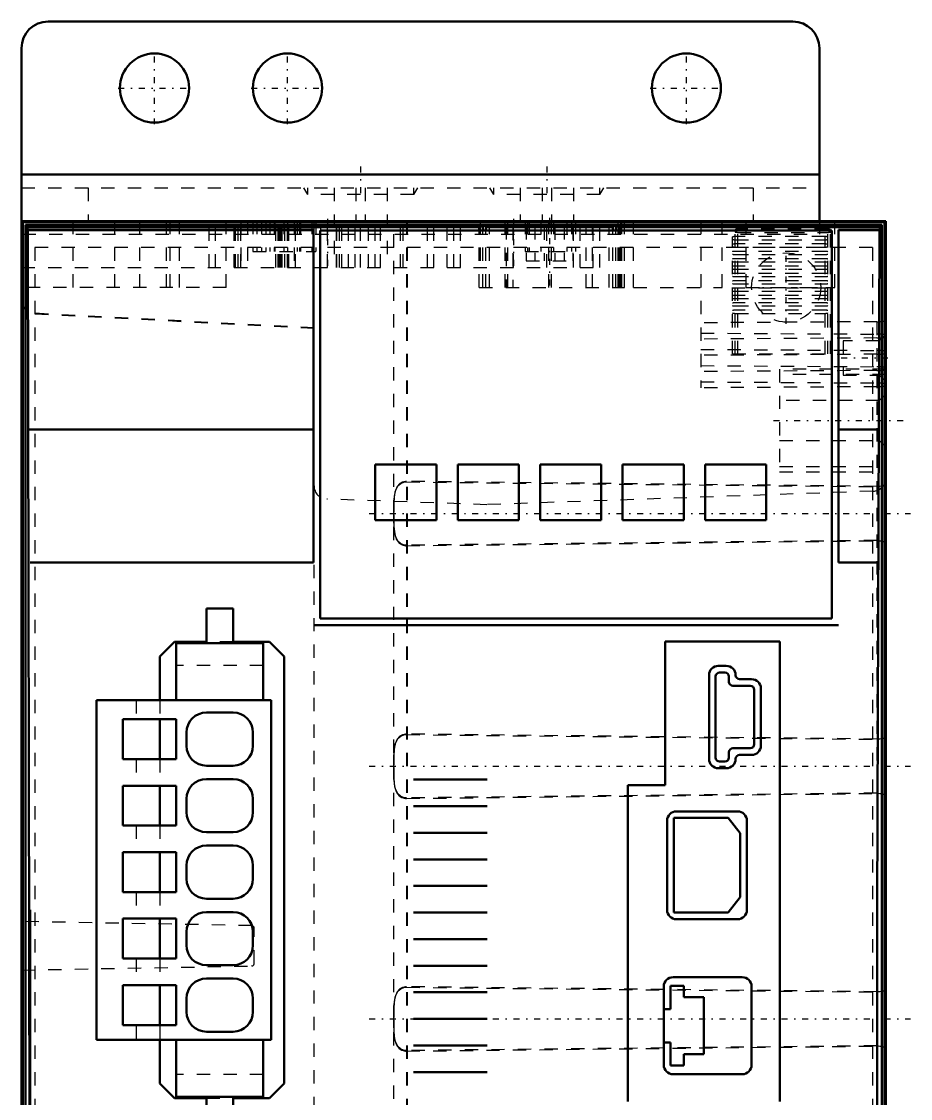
# Model space of a CAD drawing. Header units: millimetres. Extents: x 0 to 285, y 0 to 394.
# Drawn here: x 3.9 to 70.7, y 313.2 to 394.2 of the extents above; entities that cross this region are included whole.
import ezdxf

# ---------------------------------------------------------------- set-up
doc = ezdxf.new("R2010")
doc.units = ezdxf.units.MM
doc.linetypes.add('Center', pattern=[1.5, 0.45, -0.5, 0.05, -0.5])
doc.linetypes.add('Dashed', pattern=[2, 1, -1])
for name, color, linetype, lineweight in [('AM_4', 7, 'Continuous', 50), ('AM_6', 2, 'Continuous', 35), ('AM_7', 7, 'Center', 25), ('AM_9', 6, 'Dashed', 25)]:
    doc.layers.add(name, color=color, linetype=linetype, lineweight=lineweight)

# ---------------------------------------------------------------- blocks, each defined once
blk = doc.blocks.new('3_MCDLN35SF_0_in_MCDLN35SF_1100')
at = {"layer": 'AM_4'}
for p, q in [((61.866, 394.215), (5.866, 394.215)), ((3.866, 392.215), (3.866, 282.185)), ((63.866, 392.215), (63.866, 379.136)), ((63.866, 382.715), (3.866, 382.715)), ((68.866, 379.215), (3.866, 379.215)), ((3.945, 379.136), (63.866, 379.136)), ((3.962, 379.119), (3.945, 379.136)), ((3.945, 379.136), (3.945, 378.215)), ((68.77, 379.119), (3.962, 379.119)), ((3.962, 379.119), (3.962, 282.185)), ((68.866, 379.215), (68.77, 379.119)), ((68.77, 379.119), (68.77, 229.311)), ((68.866, 229.215), (68.866, 379.215)), ((3.866, 378.215), (3.945, 378.215)), ((68.57, 378.919), (4.162, 378.919)), ((4.162, 378.919), (4.162, 282.185)), ((4.325, 378.756), (4.162, 378.919)), ((38.287, 378.756), (4.325, 378.756)), ((4.325, 378.556), (4.325, 378.756)), ((25.826, 378.556), (4.325, 378.556)), ((4.347, 378.534), (4.325, 378.556)), ((25.826, 378.534), (4.347, 378.534)), ((4.347, 378.534), (4.518, 282.185)), ((25.826, 353.535), (25.826, 378.556)), ((64.796, 378.505), (26.326, 378.505)), ((26.326, 378.505), (26.326, 349.315)), ((38.287, 378.756), (38.566, 378.826)), ((38.287, 378.505), (38.287, 378.756)), ((38.566, 378.505), (38.566, 378.826)), ((39.066, 378.826), (38.788, 378.756)), ((48.345, 378.756), (38.788, 378.756)), ((38.788, 378.505), (38.788, 378.756)), ((40.816, 378.826), (40.816, 378.796)), ((40.825, 378.857), (43.954, 378.882)), ((42.466, 378.833), (41.816, 378.833)), ((41.816, 378.833), (41.816, 378.819)), ((41.816, 378.819), (42.466, 378.819)), ((42.466, 378.833), (42.466, 378.819)), ((43.966, 378.857), (43.166, 378.857)), ((43.166, 378.857), (43.166, 378.796)), ((43.166, 378.796), (43.966, 378.796)), ((43.497, 378.913), (43.84, 378.913)), ((43.966, 378.796), (43.966, 378.857)), ((44.666, 378.833), (44.666, 378.819)), ((45.316, 378.833), (44.666, 378.833)), ((44.666, 378.819), (45.316, 378.819)), ((45.316, 378.819), (45.316, 378.833)), ((46.316, 378.796), (46.316, 378.826)), ((48.345, 378.756), (48.066, 378.826)), ((48.345, 378.505), (48.345, 378.756)), ((48.566, 378.505), (48.566, 378.826)), ((48.566, 378.826), (48.846, 378.756)), ((68.408, 378.756), (48.846, 378.756)), ((48.846, 378.505), (48.846, 378.756)), ((64.796, 349.315), (64.796, 378.505)), ((68.408, 378.556), (65.296, 378.556)), ((65.296, 378.556), (65.296, 353.535)), ((68.386, 378.534), (65.296, 378.534)), ((68.386, 378.534), (68.216, 327.428)), ((68.408, 378.556), (68.386, 378.534)), ((68.57, 378.919), (68.408, 378.756)), ((68.408, 378.756), (68.408, 378.556)), ((68.57, 378.919), (68.57, 229.511)), ((25.826, 363.535), (4.393, 363.535)), ((68.34, 363.535), (65.296, 363.535)), ((35.066, 360.915), (30.466, 360.915)), ((30.466, 360.915), (30.466, 356.715)), ((35.066, 356.715), (35.066, 360.915)), ((41.266, 360.915), (36.666, 360.915)), ((36.666, 360.915), (36.666, 356.715)), ((41.266, 356.715), (41.266, 360.915)), ((42.866, 360.915), (42.866, 356.715)), ((47.466, 360.915), (42.866, 360.915)), ((47.466, 356.715), (47.466, 360.915)), ((53.666, 360.915), (49.066, 360.915)), ((49.066, 360.915), (49.066, 356.715)), ((53.666, 356.715), (53.666, 360.915)), ((55.266, 360.915), (55.266, 356.715)), ((59.866, 360.915), (55.266, 360.915)), ((59.866, 356.715), (59.866, 360.915)), ((30.466, 356.715), (35.066, 356.715)), ((36.666, 356.715), (41.266, 356.715)), ((42.866, 356.715), (47.466, 356.715)), ((49.066, 356.715), (53.666, 356.715)), ((55.266, 356.715), (59.866, 356.715)), ((25.826, 353.535), (4.507, 353.535)), ((68.226, 353.535), (65.296, 353.535)), ((17.771, 350.075), (17.771, 347.475)), ((19.771, 350.075), (17.771, 350.075)), ((19.771, 350.075), (19.771, 347.475)), ((26.326, 349.315), (64.796, 349.315)), ((25.826, 348.815), (65.296, 348.815)), ((15.366, 347.575), (14.266, 346.475)), ((17.771, 347.575), (15.366, 347.575)), ((15.496, 347.475), (15.496, 343.175)), ((22.046, 347.475), (15.496, 347.475)), ((22.516, 347.575), (19.771, 347.575)), ((22.046, 347.475), (22.046, 343.175)), ((23.616, 346.475), (22.516, 347.575)), ((52.266, 336.805), (52.266, 347.605)), ((52.266, 347.605), (60.886, 347.605)), ((60.886, 347.605), (60.886, 313.015)), ((14.266, 346.475), (14.266, 343.175)), ((23.616, 314.355), (23.616, 346.475)), ((55.566, 345.065), (55.566, 338.765)), ((56.866, 345.765), (56.266, 345.765)), ((56.766, 345.265), (56.366, 345.265)), ((56.066, 344.965), (56.066, 338.865)), ((57.066, 344.565), (57.066, 344.965)), ((58.666, 344.265), (57.366, 344.265)), ((58.766, 344.765), (57.866, 344.765)), ((58.966, 339.865), (58.966, 343.965)), ((59.466, 339.765), (59.466, 344.065)), ((22.646, 343.175), (9.496, 343.175)), ((9.496, 343.175), (9.496, 317.655)), ((22.646, 317.655), (22.646, 343.175)), ((15.496, 341.755), (11.496, 341.755)), ((11.496, 341.755), (11.496, 338.755)), ((14.266, 341.755), (14.266, 338.755)), ((15.496, 338.755), (15.496, 341.755)), ((19.771, 342.255), (17.771, 342.255)), ((16.271, 340.755), (16.271, 339.755)), ((21.271, 339.755), (21.271, 340.755)), ((57.366, 339.565), (58.666, 339.565)), ((11.496, 338.755), (15.496, 338.755)), ((56.366, 338.565), (56.766, 338.565)), ((57.066, 338.865), (57.066, 339.265)), ((57.866, 339.065), (58.766, 339.065)), ((17.771, 338.255), (19.771, 338.255)), ((56.266, 338.065), (56.866, 338.065)), ((19.771, 337.255), (17.771, 337.255)), ((33.346, 337.215), (38.886, 337.215)), ((15.496, 336.755), (11.496, 336.755)), ((11.496, 336.755), (11.496, 333.755)), ((14.266, 336.755), (14.266, 333.755)), ((15.496, 333.755), (15.496, 336.755)), ((49.466, 313.015), (49.466, 336.805)), ((49.466, 336.805), (52.266, 336.805)), ((16.271, 335.755), (16.271, 334.755)), ((21.271, 334.755), (21.271, 335.755)), ((38.886, 335.215), (33.346, 335.215)), ((57.716, 334.825), (53.116, 334.825)), ((11.496, 333.755), (15.496, 333.755)), ((52.416, 334.125), (52.416, 327.415)), ((57.016, 334.325), (52.916, 334.325)), ((52.916, 334.325), (52.916, 327.215)), ((57.916, 333.173), (57.016, 334.325)), ((58.416, 327.415), (58.416, 334.125)), ((17.771, 333.255), (19.771, 333.255)), ((33.346, 333.215), (38.886, 333.215)), ((57.916, 328.367), (57.916, 333.173)), ((19.771, 332.255), (17.771, 332.255)), ((15.496, 331.755), (11.496, 331.755)), ((11.496, 331.755), (11.496, 328.755)), ((14.266, 331.755), (14.266, 328.755)), ((15.496, 328.755), (15.496, 331.755)), ((38.886, 331.215), (33.346, 331.215)), ((16.271, 330.755), (16.271, 329.755)), ((21.271, 329.755), (21.271, 330.755)), ((33.346, 329.215), (38.886, 329.215)), ((11.496, 328.755), (15.496, 328.755)), ((17.771, 328.255), (19.771, 328.255)), ((57.016, 327.215), (57.916, 328.367)), ((4.517, 327.428), (4.517, 282.185)), ((19.771, 327.255), (17.771, 327.255)), ((38.886, 327.215), (33.346, 327.215)), ((52.916, 327.215), (57.016, 327.215)), ((68.216, 327.428), (68.216, 280.801)), ((15.496, 326.755), (11.496, 326.755)), ((11.496, 326.755), (11.496, 323.755)), ((14.266, 326.755), (14.266, 323.755)), ((15.496, 323.755), (15.496, 326.755)), ((53.116, 326.715), (57.716, 326.715)), ((16.271, 325.755), (16.271, 324.755)), ((21.271, 324.755), (21.271, 325.755)), ((33.346, 325.215), (38.886, 325.215)), ((11.496, 323.755), (15.496, 323.755)), ((17.771, 323.255), (19.771, 323.255)), ((38.886, 323.215), (33.346, 323.215)), ((58.066, 322.355), (52.866, 322.355)), ((15.496, 321.755), (11.496, 321.755)), ((11.496, 321.755), (11.496, 318.755)), ((14.266, 321.755), (14.266, 318.755)), ((15.496, 318.755), (15.496, 321.755)), ((19.771, 322.255), (17.771, 322.255)), ((52.166, 321.655), (52.166, 315.755)), ((52.666, 321.705), (52.666, 319.955)), ((53.666, 321.705), (52.666, 321.705)), ((53.666, 320.855), (53.666, 321.705)), ((58.766, 315.755), (58.766, 321.655)), ((16.271, 320.755), (16.271, 319.755)), ((21.271, 319.755), (21.271, 320.755)), ((33.346, 321.215), (38.886, 321.215)), ((55.166, 320.855), (53.666, 320.855)), ((55.166, 316.555), (55.166, 320.855)), ((52.666, 319.955), (52.166, 319.955)), ((38.886, 319.215), (33.346, 319.215)), ((11.496, 318.755), (15.496, 318.755)), ((17.771, 318.255), (19.771, 318.255)), ((9.496, 317.655), (22.646, 317.655)), ((14.266, 317.655), (14.266, 314.355)), ((15.496, 317.655), (15.496, 313.355)), ((22.046, 317.655), (22.046, 313.355)), ((52.166, 317.455), (52.666, 317.455)), ((52.666, 317.455), (52.666, 315.705)), ((33.346, 317.215), (38.886, 317.215)), ((53.666, 316.555), (55.166, 316.555)), ((53.666, 315.705), (53.666, 316.555)), ((38.886, 315.215), (33.346, 315.215)), ((52.666, 315.705), (53.666, 315.705)), ((52.866, 315.055), (58.066, 315.055)), ((14.266, 314.355), (15.366, 313.255)), ((22.516, 313.255), (23.616, 314.355)), ((15.366, 313.255), (17.771, 313.255)), ((22.046, 313.355), (15.496, 313.355)), ((17.771, 313.355), (17.771, 310.775)), ((19.771, 313.355), (19.771, 310.775)), ((19.771, 313.255), (22.516, 313.255))]:
    blk.add_line(p, q, dxfattribs=at)
for points in [[(38.566, 378.826), (38.585, 378.834), (38.642, 378.841), (38.737, 378.849), (38.868, 378.856), (39.035, 378.863), (39.236, 378.87), (39.47, 378.876), (39.736, 378.882), (40.031, 378.888), (40.352, 378.893), (40.698, 378.898), (41.066, 378.902), (41.453, 378.905), (41.856, 378.908), (42.272, 378.91), (42.698, 378.912), (43.13, 378.913), (43.497, 378.913)], [(39.066, 378.826), (39.082, 378.833), (39.132, 378.839), (39.215, 378.846), (39.332, 378.853), (39.481, 378.859), (39.661, 378.865), (39.87, 378.871), (40.108, 378.876), (40.372, 378.881), (40.661, 378.886), (40.971, 378.89), (41.302, 378.894), (41.649, 378.897), (42.011, 378.9), (42.385, 378.902), (42.768, 378.903), (43.157, 378.904), (43.549, 378.905), (43.942, 378.904), (44.331, 378.903), (44.714, 378.902), (45.089, 378.9), (45.453, 378.897), (45.802, 378.894), (46.133, 378.891), (46.446, 378.886), (46.736, 378.882), (47.002, 378.877), (47.243, 378.871), (47.455, 378.866), (47.637, 378.86), (47.789, 378.853), (47.908, 378.847), (47.995, 378.84), (48.048, 378.833), (48.066, 378.826), (48.066, 378.826)], [(40.316, 378.826), (40.329, 378.831), (40.366, 378.836), (40.427, 378.841), (40.512, 378.845), (40.621, 378.85), (40.752, 378.854), (40.825, 378.857)], [(46.816, 378.826), (46.804, 378.821), (46.767, 378.816), (46.706, 378.811), (46.62, 378.807), (46.512, 378.802), (46.381, 378.798), (46.228, 378.794), (46.056, 378.79), (45.864, 378.786), (45.655, 378.783), (45.43, 378.78), (45.191, 378.777), (44.94, 378.775), (44.678, 378.773), (44.407, 378.771), (44.131, 378.77), (43.849, 378.77), (43.566, 378.769), (43.283, 378.77), (43.002, 378.77), (42.725, 378.771), (42.455, 378.773), (42.193, 378.775), (41.941, 378.777), (41.702, 378.78), (41.477, 378.783), (41.268, 378.786), (41.077, 378.79), (40.904, 378.794), (40.752, 378.798), (40.621, 378.802), (40.512, 378.807), (40.427, 378.811), (40.366, 378.816), (40.329, 378.821), (40.316, 378.826)], [(40.816, 378.826), (40.827, 378.83), (40.858, 378.834), (40.91, 378.838), (40.982, 378.842), (41.074, 378.846), (41.185, 378.85), (41.314, 378.854), (41.46, 378.857), (41.622, 378.86), (41.799, 378.863), (41.989, 378.865), (42.191, 378.868), (42.404, 378.87), (42.626, 378.871), (42.854, 378.872), (43.089, 378.873), (43.327, 378.874), (43.566, 378.874)], [(46.316, 378.826), (46.306, 378.822), (46.274, 378.818), (46.223, 378.814), (46.15, 378.81), (46.059, 378.806), (45.948, 378.802), (45.819, 378.799), (45.673, 378.795), (45.511, 378.792), (45.334, 378.789), (45.144, 378.787), (44.941, 378.784), (44.728, 378.783), (44.507, 378.781), (44.278, 378.78), (44.044, 378.779), (43.806, 378.778), (43.566, 378.778), (43.327, 378.778), (43.089, 378.779), (42.854, 378.78), (42.626, 378.781), (42.404, 378.783), (42.191, 378.784), (41.989, 378.787), (41.799, 378.789), (41.622, 378.792), (41.46, 378.795), (41.314, 378.799), (41.185, 378.802), (41.074, 378.806), (40.982, 378.81), (40.91, 378.814), (40.858, 378.818), (40.827, 378.822), (40.816, 378.826)], [(42.466, 378.833), (42.527, 378.833), (42.588, 378.833), (42.647, 378.833), (42.706, 378.834), (42.762, 378.834), (42.816, 378.835), (42.868, 378.835), (42.916, 378.836), (42.961, 378.837), (43.002, 378.837), (43.04, 378.838), (43.072, 378.839), (43.101, 378.84), (43.124, 378.841), (43.142, 378.842), (43.156, 378.843), (43.164, 378.844), (43.166, 378.845)], [(43.166, 378.807), (43.164, 378.808), (43.156, 378.809), (43.142, 378.81), (43.124, 378.811), (43.101, 378.812), (43.072, 378.813), (43.04, 378.814), (43.002, 378.815), (42.961, 378.816), (42.916, 378.816), (42.868, 378.817), (42.816, 378.817), (42.762, 378.818), (42.706, 378.818), (42.647, 378.819), (42.588, 378.819), (42.527, 378.819), (42.466, 378.819)], [(43.566, 378.874), (43.806, 378.874), (44.044, 378.873), (44.278, 378.872), (44.507, 378.871), (44.728, 378.87), (44.941, 378.868), (45.144, 378.865), (45.334, 378.863), (45.511, 378.86), (45.673, 378.857), (45.819, 378.854), (45.948, 378.85), (46.059, 378.846), (46.15, 378.842), (46.223, 378.838), (46.274, 378.834), (46.306, 378.83), (46.316, 378.826)], [(43.84, 378.913), (44.274, 378.912), (44.702, 378.911), (45.122, 378.909), (45.531, 378.906), (45.924, 378.903), (46.299, 378.899), (46.654, 378.895), (46.985, 378.89), (47.29, 378.884), (47.566, 378.878), (47.813, 378.872), (48.027, 378.866), (48.207, 378.859), (48.351, 378.851), (48.459, 378.844), (48.53, 378.837), (48.564, 378.829), (48.566, 378.826)], [(43.954, 378.882), (44.234, 378.882), (44.508, 378.88), (44.776, 378.879), (45.034, 378.877), (45.281, 378.874), (45.515, 378.871), (45.735, 378.868), (45.937, 378.865), (46.122, 378.861), (46.287, 378.857), (46.432, 378.853), (46.555, 378.848), (46.655, 378.844), (46.731, 378.839), (46.783, 378.834), (46.811, 378.829), (46.816, 378.826)], [(43.966, 378.845), (43.969, 378.844), (43.977, 378.843), (43.99, 378.842), (44.008, 378.841), (44.032, 378.84), (44.06, 378.839), (44.093, 378.838), (44.13, 378.837), (44.171, 378.837), (44.216, 378.836), (44.265, 378.835), (44.316, 378.835), (44.37, 378.834), (44.427, 378.834), (44.485, 378.833), (44.545, 378.833), (44.605, 378.833), (44.666, 378.833)], [(44.666, 378.819), (44.605, 378.819), (44.545, 378.819), (44.485, 378.819), (44.427, 378.818), (44.37, 378.818), (44.316, 378.817), (44.265, 378.817), (44.216, 378.816), (44.171, 378.816), (44.13, 378.815), (44.093, 378.814), (44.06, 378.813), (44.032, 378.812), (44.008, 378.811), (43.99, 378.81), (43.977, 378.809), (43.969, 378.808), (43.966, 378.807)]]:
    blk.add_lwpolyline(points, dxfattribs=at)
for centre in [(13.866, 389.215), (23.866, 389.215), (53.866, 389.215)]:
    blk.add_circle(centre, 2.6, dxfattribs=at)
for centre, radius, start, end in [((5.866, 392.215), 2, 90, 180), ((61.866, 392.215), 2, 0, 90), ((56.266, 345.065), 0.7, 90, 180), ((56.366, 344.965), 0.3, 90, 180), ((56.766, 344.965), 0.3, 0, 90), ((56.866, 345.065), 0.7, 0, 90), ((57.866, 345.065), 0.3, 180, 270), ((57.366, 344.565), 0.3, 180, 270), ((58.666, 343.965), 0.3, 0, 90), ((58.766, 344.065), 0.7, 0, 90), ((17.771, 340.755), 1.5, 90, 180), ((19.771, 340.755), 1.5, 0, 90), ((17.771, 339.755), 1.5, 180, 270), ((19.771, 339.755), 1.5, 270, 0), ((57.366, 339.265), 0.3, 90, 180), ((58.666, 339.865), 0.3, 270, 0), ((58.766, 339.765), 0.7, 270, 0), ((56.266, 338.765), 0.7, 180, 270), ((56.366, 338.865), 0.3, 180, 270), ((56.766, 338.865), 0.3, 270, 0), ((56.866, 338.765), 0.7, 270, 0), ((57.866, 338.765), 0.3, 90, 180), ((17.771, 335.755), 1.5, 90, 180), ((19.771, 335.755), 1.5, 0, 90), ((17.771, 334.755), 1.5, 180, 270), ((19.771, 334.755), 1.5, 270, 0), ((53.116, 334.125), 0.7, 90, 180), ((57.716, 334.125), 0.7, 0, 90), ((17.771, 330.755), 1.5, 90, 180), ((19.771, 330.755), 1.5, 0, 90), ((17.771, 329.755), 1.5, 180, 270), ((19.771, 329.755), 1.5, 270, 0), ((17.771, 325.755), 1.5, 90, 180), ((19.771, 325.755), 1.5, 0, 90), ((53.116, 327.415), 0.7, 180, 270), ((57.716, 327.415), 0.7, 270, 0), ((17.771, 324.755), 1.5, 180, 270), ((19.771, 324.755), 1.5, 270, 0), ((52.866, 321.655), 0.7, 90, 180), ((58.066, 321.655), 0.7, 0, 90), ((17.771, 320.755), 1.5, 90, 180), ((19.771, 320.755), 1.5, 0, 90), ((17.771, 319.755), 1.5, 180, 270), ((19.771, 319.755), 1.5, 270, 0), ((52.866, 315.755), 0.7, 180, 270), ((58.066, 315.755), 0.7, 270, 0)]:
    blk.add_arc(centre, radius, start, end, dxfattribs=at)
at = {"layer": 'AM_7'}
for p, q in [((13.866, 386.485), (13.866, 391.945)), ((23.866, 386.485), (23.866, 391.945)), ((53.866, 386.485), (53.866, 391.945)), ((11.136, 389.215), (16.596, 389.215)), ((21.136, 389.215), (26.596, 389.215)), ((51.136, 389.215), (56.596, 389.215)), ((29.366, 383.315), (29.366, 381.115)), ((43.366, 383.315), (43.366, 381.115)), ((26.866, 379.39), (26.866, 375.54)), ((40.866, 379.39), (40.866, 375.54)), ((43.566, 379.465), (43.566, 373.965)), ((61.366, 371.485), (61.366, 376.945)), ((58.636, 374.215), (64.096, 374.215)), ((65.506, 368.915), (69.026, 368.915)), ((60.416, 364.215), (70.316, 364.215)), ((30.016, 357.215), (70.716, 357.215)), ((30.016, 338.215), (70.716, 338.215)), ((30.016, 319.215), (70.716, 319.215))]:
    blk.add_line(p, q, dxfattribs=at)
at = {"layer": 'AM_9'}
for p, q in [((3.866, 381.715), (63.866, 381.715)), ((8.866, 381.715), (8.866, 379.215)), ((25.066, 381.715), (25.366, 381.215)), ((25.366, 381.715), (25.366, 381.215)), ((27.366, 381.715), (27.366, 375.715)), ((29.016, 381.715), (29.016, 379.215)), ((29.716, 381.715), (29.716, 379.215)), ((31.366, 381.715), (31.366, 375.715)), ((33.366, 381.215), (33.366, 381.715)), ((33.366, 381.215), (33.666, 381.715)), ((39.066, 381.715), (39.366, 381.215)), ((39.366, 381.715), (39.366, 381.215)), ((41.366, 381.715), (41.366, 379.215)), ((43.016, 381.715), (43.016, 379.215)), ((43.716, 381.715), (43.716, 379.215)), ((45.366, 381.715), (45.366, 379.215)), ((47.366, 381.215), (47.366, 381.715)), ((47.366, 381.215), (47.666, 381.715)), ((58.876, 381.715), (58.876, 379.215)), ((33.366, 381.215), (25.366, 381.215)), ((47.366, 381.215), (39.366, 381.215)), ((7.757, 374.215), (7.757, 379.215)), ((10.866, 379.215), (10.866, 374.215)), ((12.756, 374.215), (12.756, 379.215)), ((12.757, 374.215), (12.757, 379.215)), ((14.757, 374.215), (14.757, 379.215)), ((15.044, 374.215), (15.044, 379.215)), ((15.756, 374.215), (15.756, 379.215)), ((17.966, 375.715), (17.966, 379.215)), ((18.449, 375.715), (18.449, 379.215)), ((19.256, 374.215), (19.256, 379.215)), ((19.866, 375.715), (19.866, 379.215)), ((19.966, 375.715), (19.966, 379.215)), ((20.166, 375.715), (20.166, 379.215)), ((20.349, 375.715), (20.349, 379.215)), ((20.366, 379.215), (20.366, 375.715)), ((20.866, 379.215), (20.866, 375.715)), ((21.266, 379.215), (21.266, 376.915)), ((21.566, 379.215), (21.566, 376.915)), ((21.906, 379.215), (21.906, 376.915)), ((22.236, 379.215), (22.236, 376.915)), ((22.536, 379.215), (22.536, 376.915)), ((22.876, 379.215), (22.876, 376.915)), ((22.906, 379.215), (22.906, 376.915)), ((22.984, 375.715), (22.984, 379.215)), ((23.001, 375.715), (23.001, 379.215)), ((23.166, 375.715), (23.166, 379.215)), ((23.266, 375.715), (23.266, 379.215)), ((23.273, 375.715), (23.273, 379.215)), ((23.277, 375.715), (23.277, 379.215)), ((23.366, 375.715), (23.366, 379.215)), ((23.466, 375.715), (23.466, 379.215)), ((23.596, 379.215), (23.596, 376.915)), ((23.666, 375.715), (23.666, 379.215)), ((23.866, 375.715), (23.866, 379.215)), ((23.876, 379.215), (23.876, 376.915)), ((23.966, 375.715), (23.966, 379.215)), ((24.366, 379.215), (24.366, 375.715)), ((24.466, 375.715), (24.466, 379.215)), ((24.596, 379.215), (24.596, 376.915)), ((24.766, 379.215), (24.766, 376.915)), ((24.836, 379.215), (24.836, 376.915)), ((25.706, 379.215), (25.706, 376.915)), ((25.836, 379.215), (25.836, 376.915)), ((26.006, 379.215), (26.006, 376.915)), ((26.366, 375.715), (26.366, 379.215)), ((26.866, 375.715), (26.866, 379.215)), ((27.559, 375.715), (27.559, 379.215)), ((27.566, 375.715), (27.566, 379.215)), ((27.766, 375.715), (27.766, 379.215)), ((27.966, 375.715), (27.966, 379.215)), ((28.466, 375.715), (28.466, 379.215)), ((28.966, 375.715), (28.966, 379.215)), ((29.366, 375.715), (29.366, 379.215)), ((29.966, 375.715), (29.966, 379.215)), ((30.466, 375.715), (30.466, 379.215)), ((30.866, 375.715), (30.866, 379.215)), ((31.866, 229.215), (31.866, 379.215)), ((32.366, 375.715), (32.366, 379.215)), ((32.559, 375.715), (32.559, 379.215)), ((32.823, 379.215), (32.823, 229.215)), ((32.866, 379.215), (32.866, 229.215)), ((34.384, 375.715), (34.384, 379.215)), ((34.866, 375.715), (34.866, 379.215)), ((35.866, 375.715), (35.866, 379.215)), ((36.366, 375.715), (36.366, 379.215)), ((36.866, 375.715), (36.866, 379.215)), ((38.366, 379.215), (38.366, 375.715)), ((40.247, 374.215), (40.247, 379.215)), ((40.447, 374.215), (40.447, 379.215)), ((40.866, 375.715), (40.866, 379.215)), ((41.746, 379.215), (41.746, 376.915)), ((41.916, 379.215), (41.916, 376.915)), ((42.046, 379.215), (42.046, 376.915)), ((42.916, 379.215), (42.916, 376.915)), ((43.366, 375.715), (43.366, 379.215)), ((43.522, 374.215), (43.522, 379.215)), ((43.722, 374.215), (43.722, 379.215)), ((43.876, 379.215), (43.876, 376.915)), ((44.876, 379.215), (44.876, 376.915)), ((45.216, 379.215), (45.216, 376.915)), ((45.384, 375.715), (45.384, 379.215)), ((45.516, 379.215), (45.516, 376.915)), ((45.866, 375.715), (45.866, 379.215)), ((46.866, 375.715), (46.866, 379.215)), ((47.366, 375.715), (47.366, 379.215)), ((48.731, 374.215), (48.731, 379.215)), ((48.931, 374.215), (48.931, 379.215)), ((49.006, 374.215), (49.006, 379.215)), ((49.206, 374.215), (49.206, 379.215)), ((49.893, 374.215), (49.893, 379.215)), ((54.963, 379.215), (54.963, 366.671)), ((56.564, 374.215), (56.564, 379.215)), ((58.361, 374.215), (58.361, 379.215)), ((63.866, 379.136), (63.866, 378.215)), ((65.032, 374.215), (65.032, 379.215)), ((3.945, 378.215), (63.866, 378.215)), ((38.287, 374.215), (38.287, 378.505)), ((38.566, 374.215), (38.566, 378.505)), ((38.788, 374.215), (38.788, 378.505)), ((39.066, 374.215), (39.066, 378.826)), ((40.316, 378.826), (40.316, 374.215)), ((40.816, 378.796), (40.816, 374.215)), ((41.816, 378.819), (41.816, 376.215)), ((42.466, 378.819), (42.466, 376.215)), ((43.166, 378.796), (43.166, 376.215)), ((43.966, 378.796), (43.966, 376.215)), ((44.666, 378.819), (44.666, 376.215)), ((45.316, 378.819), (45.316, 376.215)), ((46.316, 374.215), (46.316, 378.796)), ((46.816, 374.215), (46.816, 378.826)), ((48.066, 374.215), (48.066, 378.826)), ((48.345, 374.215), (48.345, 378.505)), ((48.566, 374.215), (48.566, 378.505)), ((48.846, 374.215), (48.846, 378.505)), ((57.536, 369.215), (57.536, 378.568)), ((57.736, 369.215), (57.736, 378.596)), ((64.492, 378.596), (57.736, 378.596)), ((57.736, 378.362), (64.492, 378.362)), ((64.492, 369.215), (64.492, 378.596)), ((64.692, 369.215), (64.692, 378.568)), ((57.336, 369.215), (57.336, 378.014)), ((64.292, 378.043), (57.536, 378.043)), ((57.536, 377.809), (64.292, 377.809)), ((64.292, 377.489), (57.536, 377.489)), ((64.292, 369.215), (64.292, 378.043)), ((4.866, 377.215), (4.866, 231.715)), ((67.866, 377.215), (4.866, 377.215)), ((21.266, 376.915), (26.006, 376.915)), ((41.746, 376.915), (45.516, 376.915)), ((57.536, 377.255), (64.292, 377.255)), ((64.292, 376.935), (57.536, 376.935)), ((57.536, 376.701), (64.292, 376.701)), ((67.866, 377.215), (67.866, 231.215)), ((41.816, 376.215), (45.316, 376.215)), ((64.292, 376.381), (57.536, 376.381)), ((57.536, 376.147), (64.292, 376.147)), ((64.292, 375.828), (57.536, 375.828)), ((3.866, 375.715), (47.366, 375.715)), ((57.536, 375.594), (64.292, 375.594)), ((64.292, 375.274), (57.536, 375.274)), ((57.536, 375.04), (64.292, 375.04)), ((19.256, 374.215), (3.866, 374.215)), ((38.287, 374.215), (49.206, 374.215)), ((49.893, 374.215), (56.564, 374.215)), ((64.292, 374.72), (57.536, 374.72)), ((57.536, 374.486), (64.292, 374.486)), ((64.292, 374.166), (57.536, 374.166)), ((58.361, 374.215), (65.032, 374.215)), ((57.536, 373.933), (64.292, 373.933)), ((64.292, 373.613), (57.536, 373.613)), ((57.536, 373.379), (64.292, 373.379)), ((64.292, 373.059), (57.536, 373.059)), ((57.536, 372.825), (64.292, 372.825)), ((25.866, 371.175), (4.814, 372.278)), ((25.866, 371.122), (4.814, 372.226)), ((64.292, 372.505), (57.536, 372.505)), ((57.536, 372.271), (64.292, 372.271)), ((25.866, 250.363), (25.866, 371.175)), ((68.197, 371.643), (54.963, 371.561)), ((68.197, 371.643), (68.197, 229.215)), ((54.963, 370.787), (68.197, 370.705)), ((68.197, 370.42), (54.963, 370.339)), ((68.366, 370.215), (65.666, 370.215)), ((65.666, 370.215), (65.666, 367.615)), ((68.866, 370.715), (68.366, 370.215)), ((68.366, 370.215), (68.366, 367.615)), ((54.963, 369.564), (68.197, 369.483)), ((68.197, 369.197), (54.963, 369.116)), ((57.336, 369.215), (64.692, 369.215)), ((54.963, 368.341), (68.197, 368.26)), ((68.197, 367.975), (54.963, 367.893)), ((68.866, 368.08), (60.866, 368.08)), ((60.866, 368.08), (60.866, 360.35)), ((68.866, 367.665), (60.866, 367.665)), ((54.963, 367.119), (68.197, 367.037)), ((65.666, 367.615), (68.366, 367.615)), ((68.366, 367.615), (68.866, 367.115)), ((68.197, 366.752), (54.963, 366.671)), ((68.866, 366.215), (68.366, 365.715)), ((68.366, 365.715), (60.866, 365.715)), ((68.366, 365.715), (68.366, 362.715)), ((60.866, 362.715), (68.366, 362.715)), ((68.366, 362.715), (68.866, 362.215)), ((60.866, 360.765), (68.866, 360.765)), ((68.197, 359.258), (32.823, 359.633)), ((32.823, 359.594), (68.197, 359.239)), ((60.866, 360.35), (68.866, 360.35)), ((67.901, 358.899), (38.866, 357.885)), ((38.866, 357.885), (26.831, 358.305)), ((68.197, 355.19), (32.823, 354.835)), ((32.823, 354.796), (68.197, 355.172)), ((19.771, 347.575), (17.771, 347.575)), ((22.046, 345.796), (15.496, 345.796)), ((12.496, 343.175), (12.496, 341.755)), ((14.266, 343.175), (14.266, 341.755)), ((68.197, 340.258), (32.823, 340.633)), ((32.823, 340.594), (68.197, 340.239)), ((12.496, 338.755), (12.496, 336.755)), ((14.266, 338.755), (14.266, 336.755)), ((68.197, 336.19), (32.823, 335.835)), ((32.823, 335.796), (68.197, 336.172)), ((12.496, 333.755), (12.496, 331.755)), ((14.266, 333.755), (14.266, 331.755)), ((12.496, 328.755), (12.496, 326.755)), ((14.266, 328.755), (14.266, 326.755)), ((21.17, 326.235), (3.866, 326.537)), ((21.366, 323.394), (21.366, 326.035)), ((3.866, 322.892), (21.17, 323.194)), ((12.496, 323.755), (12.496, 321.755)), ((14.266, 323.755), (14.266, 321.755)), ((68.197, 321.258), (32.823, 321.633)), ((32.823, 321.594), (68.197, 321.239)), ((12.496, 318.755), (12.496, 317.655)), ((14.266, 318.755), (14.266, 317.655)), ((68.197, 317.19), (32.823, 316.835)), ((32.823, 316.796), (68.197, 317.172)), ((22.046, 315.033), (15.496, 315.033)), ((17.771, 313.255), (19.771, 313.255))]:
    blk.add_line(p, q, dxfattribs=at)
for points in [[(57.736, 378.596), (57.719, 378.596), (57.702, 378.596), (57.684, 378.595), (57.668, 378.595), (57.652, 378.594), (57.636, 378.592), (57.622, 378.591), (57.608, 378.59), (57.595, 378.588), (57.583, 378.586), (57.572, 378.584), (57.563, 378.582), (57.555, 378.58), (57.548, 378.578), (57.543, 378.575), (57.539, 378.573), (57.537, 378.571), (57.536, 378.568)], [(57.536, 378.39), (57.537, 378.388), (57.539, 378.386), (57.543, 378.383), (57.548, 378.381), (57.555, 378.379), (57.563, 378.376), (57.572, 378.374), (57.583, 378.372), (57.595, 378.371), (57.608, 378.369), (57.622, 378.367), (57.636, 378.366), (57.652, 378.365), (57.668, 378.364), (57.684, 378.363), (57.702, 378.363), (57.719, 378.362), (57.736, 378.362)], [(64.692, 378.568), (64.691, 378.571), (64.689, 378.573), (64.685, 378.575), (64.68, 378.578), (64.674, 378.58), (64.665, 378.582), (64.656, 378.584), (64.645, 378.586), (64.634, 378.588), (64.621, 378.59), (64.607, 378.591), (64.592, 378.592), (64.577, 378.594), (64.561, 378.595), (64.544, 378.595), (64.527, 378.596), (64.51, 378.596), (64.492, 378.596)], [(64.492, 378.362), (64.51, 378.362), (64.527, 378.363), (64.544, 378.363), (64.561, 378.364), (64.577, 378.365), (64.592, 378.366), (64.607, 378.367), (64.621, 378.369), (64.634, 378.371), (64.645, 378.372), (64.656, 378.374), (64.665, 378.376), (64.674, 378.379), (64.68, 378.381), (64.685, 378.383), (64.689, 378.386), (64.691, 378.388), (64.692, 378.39)], [(57.536, 378.043), (57.519, 378.042), (57.502, 378.042), (57.484, 378.042), (57.468, 378.041), (57.452, 378.04), (57.436, 378.039), (57.422, 378.037), (57.408, 378.036), (57.395, 378.034), (57.383, 378.032), (57.372, 378.031), (57.363, 378.028), (57.355, 378.026), (57.348, 378.024), (57.343, 378.022), (57.339, 378.019), (57.337, 378.017), (57.336, 378.014)], [(57.336, 377.837), (57.337, 377.834), (57.339, 377.832), (57.343, 377.829), (57.348, 377.827), (57.355, 377.825), (57.363, 377.823), (57.372, 377.821), (57.383, 377.819), (57.395, 377.817), (57.408, 377.815), (57.422, 377.814), (57.436, 377.812), (57.452, 377.811), (57.468, 377.81), (57.484, 377.81), (57.502, 377.809), (57.519, 377.809), (57.536, 377.809)], [(57.536, 377.489), (57.519, 377.489), (57.502, 377.488), (57.484, 377.488), (57.468, 377.487), (57.452, 377.486), (57.436, 377.485), (57.422, 377.484), (57.408, 377.482), (57.395, 377.481), (57.383, 377.479), (57.372, 377.477), (57.363, 377.475), (57.355, 377.473), (57.348, 377.47), (57.343, 377.468), (57.339, 377.466), (57.337, 377.463), (57.336, 377.461)], [(64.492, 378.014), (64.491, 378.017), (64.489, 378.019), (64.485, 378.022), (64.48, 378.024), (64.474, 378.026), (64.465, 378.028), (64.456, 378.031), (64.445, 378.032), (64.434, 378.034), (64.421, 378.036), (64.407, 378.037), (64.392, 378.039), (64.377, 378.04), (64.361, 378.041), (64.344, 378.042), (64.327, 378.042), (64.31, 378.042), (64.292, 378.043)], [(64.292, 377.809), (64.31, 377.809), (64.327, 377.809), (64.344, 377.81), (64.361, 377.81), (64.377, 377.811), (64.392, 377.812), (64.407, 377.814), (64.421, 377.815), (64.434, 377.817), (64.445, 377.819), (64.456, 377.821), (64.465, 377.823), (64.474, 377.825), (64.48, 377.827), (64.485, 377.829), (64.489, 377.832), (64.491, 377.834), (64.492, 377.837)], [(64.492, 377.461), (64.491, 377.463), (64.489, 377.466), (64.485, 377.468), (64.48, 377.47), (64.474, 377.473), (64.465, 377.475), (64.456, 377.477), (64.445, 377.479), (64.434, 377.481), (64.421, 377.482), (64.407, 377.484), (64.392, 377.485), (64.377, 377.486), (64.361, 377.487), (64.344, 377.488), (64.327, 377.488), (64.31, 377.489), (64.292, 377.489)], [(57.336, 377.283), (57.337, 377.281), (57.339, 377.278), (57.343, 377.276), (57.348, 377.273), (57.355, 377.271), (57.363, 377.269), (57.372, 377.267), (57.383, 377.265), (57.395, 377.263), (57.408, 377.261), (57.422, 377.26), (57.436, 377.259), (57.452, 377.258), (57.468, 377.257), (57.484, 377.256), (57.502, 377.255), (57.519, 377.255), (57.536, 377.255)], [(57.536, 376.935), (57.519, 376.935), (57.502, 376.935), (57.484, 376.934), (57.468, 376.933), (57.452, 376.932), (57.436, 376.931), (57.422, 376.93), (57.408, 376.928), (57.395, 376.927), (57.383, 376.925), (57.372, 376.923), (57.363, 376.921), (57.355, 376.919), (57.348, 376.917), (57.343, 376.914), (57.339, 376.912), (57.337, 376.909), (57.336, 376.907)], [(57.336, 376.729), (57.337, 376.727), (57.339, 376.724), (57.343, 376.722), (57.348, 376.72), (57.355, 376.717), (57.363, 376.715), (57.372, 376.713), (57.383, 376.711), (57.395, 376.709), (57.408, 376.708), (57.422, 376.706), (57.436, 376.705), (57.452, 376.704), (57.468, 376.703), (57.484, 376.702), (57.502, 376.702), (57.519, 376.701), (57.536, 376.701)], [(64.292, 377.255), (64.31, 377.255), (64.327, 377.255), (64.344, 377.256), (64.361, 377.257), (64.377, 377.258), (64.392, 377.259), (64.407, 377.26), (64.421, 377.261), (64.434, 377.263), (64.445, 377.265), (64.456, 377.267), (64.465, 377.269), (64.474, 377.271), (64.48, 377.273), (64.485, 377.276), (64.489, 377.278), (64.491, 377.281), (64.492, 377.283)], [(64.492, 376.907), (64.491, 376.909), (64.489, 376.912), (64.485, 376.914), (64.48, 376.917), (64.474, 376.919), (64.465, 376.921), (64.456, 376.923), (64.445, 376.925), (64.434, 376.927), (64.421, 376.928), (64.407, 376.93), (64.392, 376.931), (64.377, 376.932), (64.361, 376.933), (64.344, 376.934), (64.327, 376.935), (64.31, 376.935), (64.292, 376.935)], [(64.292, 376.701), (64.31, 376.701), (64.327, 376.702), (64.344, 376.702), (64.361, 376.703), (64.377, 376.704), (64.392, 376.705), (64.407, 376.706), (64.421, 376.708), (64.434, 376.709), (64.445, 376.711), (64.456, 376.713), (64.465, 376.715), (64.474, 376.717), (64.48, 376.72), (64.485, 376.722), (64.489, 376.724), (64.491, 376.727), (64.492, 376.729)], [(57.536, 376.381), (57.519, 376.381), (57.502, 376.381), (57.484, 376.38), (57.468, 376.38), (57.452, 376.379), (57.436, 376.378), (57.422, 376.376), (57.408, 376.375), (57.395, 376.373), (57.383, 376.371), (57.372, 376.369), (57.363, 376.367), (57.355, 376.365), (57.348, 376.363), (57.343, 376.36), (57.339, 376.358), (57.337, 376.356), (57.336, 376.353)], [(57.336, 376.176), (57.337, 376.173), (57.339, 376.171), (57.343, 376.168), (57.348, 376.166), (57.355, 376.164), (57.363, 376.162), (57.372, 376.159), (57.383, 376.157), (57.395, 376.156), (57.408, 376.154), (57.422, 376.153), (57.436, 376.151), (57.452, 376.15), (57.468, 376.149), (57.484, 376.148), (57.502, 376.148), (57.519, 376.148), (57.536, 376.147)], [(57.536, 375.828), (57.519, 375.827), (57.502, 375.827), (57.484, 375.827), (57.468, 375.826), (57.452, 375.825), (57.436, 375.824), (57.422, 375.822), (57.408, 375.821), (57.395, 375.819), (57.383, 375.818), (57.372, 375.816), (57.363, 375.814), (57.355, 375.811), (57.348, 375.809), (57.343, 375.807), (57.339, 375.804), (57.337, 375.802), (57.336, 375.799)], [(64.492, 376.353), (64.491, 376.356), (64.489, 376.358), (64.485, 376.36), (64.48, 376.363), (64.474, 376.365), (64.465, 376.367), (64.456, 376.369), (64.445, 376.371), (64.434, 376.373), (64.421, 376.375), (64.407, 376.376), (64.392, 376.378), (64.377, 376.379), (64.361, 376.38), (64.344, 376.38), (64.327, 376.381), (64.31, 376.381), (64.292, 376.381)], [(64.292, 376.147), (64.31, 376.148), (64.327, 376.148), (64.344, 376.148), (64.361, 376.149), (64.377, 376.15), (64.392, 376.151), (64.407, 376.153), (64.421, 376.154), (64.434, 376.156), (64.445, 376.157), (64.456, 376.159), (64.465, 376.162), (64.474, 376.164), (64.48, 376.166), (64.485, 376.168), (64.489, 376.171), (64.491, 376.173), (64.492, 376.176)], [(64.492, 375.799), (64.491, 375.802), (64.489, 375.804), (64.485, 375.807), (64.48, 375.809), (64.474, 375.811), (64.465, 375.814), (64.456, 375.816), (64.445, 375.818), (64.434, 375.819), (64.421, 375.821), (64.407, 375.822), (64.392, 375.824), (64.377, 375.825), (64.361, 375.826), (64.344, 375.827), (64.327, 375.827), (64.31, 375.827), (64.292, 375.828)], [(57.336, 375.622), (57.337, 375.619), (57.339, 375.617), (57.343, 375.615), (57.348, 375.612), (57.355, 375.61), (57.363, 375.608), (57.372, 375.606), (57.383, 375.604), (57.395, 375.602), (57.408, 375.6), (57.422, 375.599), (57.436, 375.597), (57.452, 375.596), (57.468, 375.595), (57.484, 375.595), (57.502, 375.594), (57.519, 375.594), (57.536, 375.594)], [(57.536, 375.274), (57.519, 375.274), (57.502, 375.273), (57.484, 375.273), (57.468, 375.272), (57.452, 375.271), (57.436, 375.27), (57.422, 375.269), (57.408, 375.267), (57.395, 375.266), (57.383, 375.264), (57.372, 375.262), (57.363, 375.26), (57.355, 375.258), (57.348, 375.255), (57.343, 375.253), (57.339, 375.251), (57.337, 375.248), (57.336, 375.246)], [(57.336, 375.068), (57.337, 375.066), (57.339, 375.063), (57.343, 375.061), (57.348, 375.058), (57.355, 375.056), (57.363, 375.054), (57.372, 375.052), (57.383, 375.05), (57.395, 375.048), (57.408, 375.047), (57.422, 375.045), (57.436, 375.044), (57.452, 375.043), (57.468, 375.042), (57.484, 375.041), (57.502, 375.04), (57.519, 375.04), (57.536, 375.04)], [(64.292, 375.594), (64.31, 375.594), (64.327, 375.594), (64.344, 375.595), (64.361, 375.595), (64.377, 375.596), (64.392, 375.597), (64.407, 375.599), (64.421, 375.6), (64.434, 375.602), (64.445, 375.604), (64.456, 375.606), (64.465, 375.608), (64.474, 375.61), (64.48, 375.612), (64.485, 375.615), (64.489, 375.617), (64.491, 375.619), (64.492, 375.622)], [(64.492, 375.246), (64.491, 375.248), (64.489, 375.251), (64.485, 375.253), (64.48, 375.255), (64.474, 375.258), (64.465, 375.26), (64.456, 375.262), (64.445, 375.264), (64.434, 375.266), (64.421, 375.267), (64.407, 375.269), (64.392, 375.27), (64.377, 375.271), (64.361, 375.272), (64.344, 375.273), (64.327, 375.273), (64.31, 375.274), (64.292, 375.274)], [(64.292, 375.04), (64.31, 375.04), (64.327, 375.04), (64.344, 375.041), (64.361, 375.042), (64.377, 375.043), (64.392, 375.044), (64.407, 375.045), (64.421, 375.047), (64.434, 375.048), (64.445, 375.05), (64.456, 375.052), (64.465, 375.054), (64.474, 375.056), (64.48, 375.058), (64.485, 375.061), (64.489, 375.063), (64.491, 375.066), (64.492, 375.068)], [(57.536, 374.72), (57.519, 374.72), (57.502, 374.72), (57.484, 374.719), (57.468, 374.718), (57.452, 374.717), (57.436, 374.716), (57.422, 374.715), (57.408, 374.714), (57.395, 374.712), (57.383, 374.71), (57.372, 374.708), (57.363, 374.706), (57.355, 374.704), (57.348, 374.702), (57.343, 374.699), (57.339, 374.697), (57.337, 374.694), (57.336, 374.692)], [(57.336, 374.514), (57.337, 374.512), (57.339, 374.509), (57.343, 374.507), (57.348, 374.505), (57.355, 374.502), (57.363, 374.5), (57.372, 374.498), (57.383, 374.496), (57.395, 374.494), (57.408, 374.493), (57.422, 374.491), (57.436, 374.49), (57.452, 374.489), (57.468, 374.488), (57.484, 374.487), (57.502, 374.487), (57.519, 374.486), (57.536, 374.486)], [(57.536, 374.166), (57.519, 374.166), (57.502, 374.166), (57.484, 374.165), (57.468, 374.165), (57.452, 374.164), (57.436, 374.163), (57.422, 374.161), (57.408, 374.16), (57.395, 374.158), (57.383, 374.156), (57.372, 374.154), (57.363, 374.152), (57.355, 374.15), (57.348, 374.148), (57.343, 374.146), (57.339, 374.143), (57.337, 374.141), (57.336, 374.138)], [(64.492, 374.692), (64.491, 374.694), (64.489, 374.697), (64.485, 374.699), (64.48, 374.702), (64.474, 374.704), (64.465, 374.706), (64.456, 374.708), (64.445, 374.71), (64.434, 374.712), (64.421, 374.714), (64.407, 374.715), (64.392, 374.716), (64.377, 374.717), (64.361, 374.718), (64.344, 374.719), (64.327, 374.72), (64.31, 374.72), (64.292, 374.72)], [(64.292, 374.486), (64.31, 374.486), (64.327, 374.487), (64.344, 374.487), (64.361, 374.488), (64.377, 374.489), (64.392, 374.49), (64.407, 374.491), (64.421, 374.493), (64.434, 374.494), (64.445, 374.496), (64.456, 374.498), (64.465, 374.5), (64.474, 374.502), (64.48, 374.505), (64.485, 374.507), (64.489, 374.509), (64.491, 374.512), (64.492, 374.514)], [(64.492, 374.138), (64.491, 374.141), (64.489, 374.143), (64.485, 374.146), (64.48, 374.148), (64.474, 374.15), (64.465, 374.152), (64.456, 374.154), (64.445, 374.156), (64.434, 374.158), (64.421, 374.16), (64.407, 374.161), (64.392, 374.163), (64.377, 374.164), (64.361, 374.165), (64.344, 374.165), (64.327, 374.166), (64.31, 374.166), (64.292, 374.166)], [(57.336, 373.961), (57.337, 373.958), (57.339, 373.956), (57.343, 373.953), (57.348, 373.951), (57.355, 373.949), (57.363, 373.947), (57.372, 373.945), (57.383, 373.943), (57.395, 373.941), (57.408, 373.939), (57.422, 373.938), (57.436, 373.936), (57.452, 373.935), (57.468, 373.934), (57.484, 373.933), (57.502, 373.933), (57.519, 373.933), (57.536, 373.933)], [(57.536, 373.613), (57.519, 373.613), (57.502, 373.612), (57.484, 373.612), (57.468, 373.611), (57.452, 373.61), (57.436, 373.609), (57.422, 373.608), (57.408, 373.606), (57.395, 373.604), (57.383, 373.603), (57.372, 373.601), (57.363, 373.599), (57.355, 373.596), (57.348, 373.594), (57.343, 373.592), (57.339, 373.589), (57.337, 373.587), (57.336, 373.585)], [(57.336, 373.407), (57.337, 373.404), (57.339, 373.402), (57.343, 373.4), (57.348, 373.397), (57.355, 373.395), (57.363, 373.393), (57.372, 373.391), (57.383, 373.389), (57.395, 373.387), (57.408, 373.385), (57.422, 373.384), (57.436, 373.383), (57.452, 373.381), (57.468, 373.38), (57.484, 373.38), (57.502, 373.379), (57.519, 373.379), (57.536, 373.379)], [(64.292, 373.933), (64.31, 373.933), (64.327, 373.933), (64.344, 373.933), (64.361, 373.934), (64.377, 373.935), (64.392, 373.936), (64.407, 373.938), (64.421, 373.939), (64.434, 373.941), (64.445, 373.943), (64.456, 373.945), (64.465, 373.947), (64.474, 373.949), (64.48, 373.951), (64.485, 373.953), (64.489, 373.956), (64.491, 373.958), (64.492, 373.961)], [(64.492, 373.585), (64.491, 373.587), (64.489, 373.589), (64.485, 373.592), (64.48, 373.594), (64.474, 373.596), (64.465, 373.599), (64.456, 373.601), (64.445, 373.603), (64.434, 373.604), (64.421, 373.606), (64.407, 373.608), (64.392, 373.609), (64.377, 373.61), (64.361, 373.611), (64.344, 373.612), (64.327, 373.612), (64.31, 373.613), (64.292, 373.613)], [(64.292, 373.379), (64.31, 373.379), (64.327, 373.379), (64.344, 373.38), (64.361, 373.38), (64.377, 373.381), (64.392, 373.383), (64.407, 373.384), (64.421, 373.385), (64.434, 373.387), (64.445, 373.389), (64.456, 373.391), (64.465, 373.393), (64.474, 373.395), (64.48, 373.397), (64.485, 373.4), (64.489, 373.402), (64.491, 373.404), (64.492, 373.407)], [(57.536, 373.059), (57.519, 373.059), (57.502, 373.058), (57.484, 373.058), (57.468, 373.057), (57.452, 373.056), (57.436, 373.055), (57.422, 373.054), (57.408, 373.052), (57.395, 373.051), (57.383, 373.049), (57.372, 373.047), (57.363, 373.045), (57.355, 373.043), (57.348, 373.04), (57.343, 373.038), (57.339, 373.036), (57.337, 373.033), (57.336, 373.031)], [(57.336, 372.853), (57.337, 372.851), (57.339, 372.848), (57.343, 372.846), (57.348, 372.844), (57.355, 372.841), (57.363, 372.839), (57.372, 372.837), (57.383, 372.835), (57.395, 372.833), (57.408, 372.832), (57.422, 372.83), (57.436, 372.829), (57.452, 372.828), (57.468, 372.827), (57.484, 372.826), (57.502, 372.825), (57.519, 372.825), (57.536, 372.825)], [(64.492, 373.031), (64.491, 373.033), (64.489, 373.036), (64.485, 373.038), (64.48, 373.04), (64.474, 373.043), (64.465, 373.045), (64.456, 373.047), (64.445, 373.049), (64.434, 373.051), (64.421, 373.052), (64.407, 373.054), (64.392, 373.055), (64.377, 373.056), (64.361, 373.057), (64.344, 373.058), (64.327, 373.058), (64.31, 373.059), (64.292, 373.059)], [(64.292, 372.825), (64.31, 372.825), (64.327, 372.825), (64.344, 372.826), (64.361, 372.827), (64.377, 372.828), (64.392, 372.829), (64.407, 372.83), (64.421, 372.832), (64.434, 372.833), (64.445, 372.835), (64.456, 372.837), (64.465, 372.839), (64.474, 372.841), (64.48, 372.844), (64.485, 372.846), (64.489, 372.848), (64.491, 372.851), (64.492, 372.853)], [(57.536, 372.505), (57.519, 372.505), (57.502, 372.505), (57.484, 372.504), (57.468, 372.503), (57.452, 372.503), (57.436, 372.501), (57.422, 372.5), (57.408, 372.499), (57.395, 372.497), (57.383, 372.495), (57.372, 372.493), (57.363, 372.491), (57.355, 372.489), (57.348, 372.487), (57.343, 372.484), (57.339, 372.482), (57.337, 372.48), (57.336, 372.477)], [(57.336, 372.299), (57.337, 372.297), (57.339, 372.295), (57.343, 372.292), (57.348, 372.29), (57.355, 372.288), (57.363, 372.285), (57.372, 372.283), (57.383, 372.281), (57.395, 372.28), (57.408, 372.278), (57.422, 372.276), (57.436, 372.275), (57.452, 372.274), (57.468, 372.273), (57.484, 372.272), (57.502, 372.272), (57.519, 372.271), (57.536, 372.271)], [(64.492, 372.477), (64.491, 372.48), (64.489, 372.482), (64.485, 372.484), (64.48, 372.487), (64.474, 372.489), (64.465, 372.491), (64.456, 372.493), (64.445, 372.495), (64.434, 372.497), (64.421, 372.499), (64.407, 372.5), (64.392, 372.501), (64.377, 372.503), (64.361, 372.503), (64.344, 372.504), (64.327, 372.505), (64.31, 372.505), (64.292, 372.505)], [(64.292, 372.271), (64.31, 372.271), (64.327, 372.272), (64.344, 372.272), (64.361, 372.273), (64.377, 372.274), (64.392, 372.275), (64.407, 372.276), (64.421, 372.278), (64.434, 372.28), (64.445, 372.281), (64.456, 372.283), (64.465, 372.285), (64.474, 372.288), (64.48, 372.29), (64.485, 372.292), (64.489, 372.295), (64.491, 372.297), (64.492, 372.299)], [(68.197, 371.643), (68.258, 371.643), (68.318, 371.645), (68.377, 371.647), (68.434, 371.65), (68.489, 371.654), (68.542, 371.658), (68.592, 371.663), (68.639, 371.668), (68.682, 371.674), (68.722, 371.681), (68.757, 371.688), (68.787, 371.696), (68.813, 371.703), (68.834, 371.711), (68.85, 371.72), (68.86, 371.728), (68.866, 371.737), (68.866, 371.741)], [(68.866, 370.607), (68.864, 370.616), (68.856, 370.624), (68.842, 370.633), (68.824, 370.641), (68.801, 370.649), (68.772, 370.656), (68.74, 370.664), (68.702, 370.67), (68.661, 370.677), (68.616, 370.683), (68.568, 370.688), (68.516, 370.692), (68.462, 370.696), (68.406, 370.7), (68.347, 370.702), (68.288, 370.704), (68.227, 370.705), (68.197, 370.705)], [(68.197, 370.42), (68.258, 370.421), (68.318, 370.422), (68.377, 370.424), (68.434, 370.427), (68.489, 370.431), (68.542, 370.435), (68.592, 370.44), (68.639, 370.446), (68.682, 370.452), (68.722, 370.458), (68.757, 370.465), (68.787, 370.473), (68.813, 370.481), (68.834, 370.489), (68.85, 370.497), (68.86, 370.505), (68.866, 370.514), (68.866, 370.518)], [(68.866, 369.384), (68.864, 369.393), (68.856, 369.402), (68.842, 369.41), (68.824, 369.418), (68.801, 369.426), (68.772, 369.434), (68.74, 369.441), (68.702, 369.448), (68.661, 369.454), (68.616, 369.46), (68.568, 369.465), (68.516, 369.47), (68.462, 369.474), (68.406, 369.477), (68.347, 369.479), (68.288, 369.481), (68.227, 369.482), (68.197, 369.483)], [(68.197, 369.197), (68.258, 369.198), (68.318, 369.199), (68.377, 369.202), (68.434, 369.205), (68.489, 369.208), (68.542, 369.213), (68.592, 369.217), (68.639, 369.223), (68.682, 369.229), (68.722, 369.236), (68.757, 369.243), (68.787, 369.25), (68.813, 369.258), (68.834, 369.266), (68.85, 369.274), (68.86, 369.283), (68.866, 369.291), (68.866, 369.296)], [(68.866, 368.162), (68.864, 368.17), (68.856, 368.179), (68.842, 368.187), (68.824, 368.195), (68.801, 368.203), (68.772, 368.211), (68.74, 368.218), (68.702, 368.225), (68.661, 368.231), (68.616, 368.237), (68.568, 368.242), (68.516, 368.247), (68.462, 368.251), (68.406, 368.254), (68.347, 368.257), (68.288, 368.259), (68.227, 368.26), (68.197, 368.26)], [(68.197, 367.975), (68.258, 367.975), (68.318, 367.977), (68.377, 367.979), (68.434, 367.982), (68.489, 367.986), (68.542, 367.99), (68.592, 367.995), (68.639, 368), (68.682, 368.006), (68.722, 368.013), (68.757, 368.02), (68.787, 368.027), (68.813, 368.035), (68.834, 368.043), (68.85, 368.052), (68.86, 368.06), (68.866, 368.069), (68.866, 368.073)], [(68.866, 366.939), (68.864, 366.948), (68.856, 366.956), (68.842, 366.965), (68.824, 366.973), (68.801, 366.981), (68.772, 366.988), (68.74, 366.995), (68.702, 367.002), (68.661, 367.009), (68.616, 367.014), (68.568, 367.02), (68.516, 367.024), (68.462, 367.028), (68.406, 367.031), (68.347, 367.034), (68.288, 367.036), (68.227, 367.037), (68.197, 367.037)], [(68.197, 366.752), (68.258, 366.753), (68.318, 366.754), (68.377, 366.756), (68.434, 366.759), (68.489, 366.763), (68.542, 366.767), (68.592, 366.772), (68.639, 366.778), (68.682, 366.784), (68.722, 366.79), (68.757, 366.797), (68.787, 366.805), (68.813, 366.812), (68.834, 366.821), (68.85, 366.829), (68.86, 366.837), (68.866, 366.846), (68.866, 366.85)], [(32.823, 359.633), (32.729, 359.629), (32.503, 359.577), (32.311, 359.473), (32.108, 359.25), (31.945, 358.826), (31.889, 358.428), (31.87, 357.997), (31.866, 357.311)], [(31.869, 356.714), (31.868, 356.799), (31.867, 357.387), (31.873, 357.96), (31.909, 358.527), (32.013, 358.994), (32.198, 359.32), (32.4, 359.487), (32.62, 359.572), (32.823, 359.594)], [(68.197, 359.258), (68.412, 359.27), (68.6, 359.309), (68.752, 359.363), (68.848, 359.418), (68.866, 359.445)], [(68.866, 359.44), (68.827, 359.393), (68.714, 359.334), (68.533, 359.276), (68.306, 359.242), (68.197, 359.239)], [(31.866, 357.118), (31.866, 356.816), (31.874, 356.232), (31.93, 355.68), (32.043, 355.301), (32.272, 354.988), (32.483, 354.86), (32.741, 354.799), (32.823, 354.796)], [(32.823, 354.835), (32.58, 354.868), (32.369, 354.961), (32.162, 355.153), (31.985, 355.519), (31.914, 355.863), (31.881, 356.238), (31.869, 356.714)], [(68.197, 355.19), (68.411, 355.177), (68.598, 355.136), (68.75, 355.079), (68.847, 355.02), (68.866, 354.99)], [(68.866, 354.984), (68.827, 355.026), (68.715, 355.082), (68.535, 355.137), (68.31, 355.169), (68.197, 355.172)], [(32.823, 340.633), (32.735, 340.63), (32.509, 340.579), (32.316, 340.476), (32.112, 340.256), (31.948, 339.839), (31.891, 339.446), (31.87, 339.021), (31.866, 338.311)], [(32.823, 335.835), (32.58, 335.868), (32.369, 335.961), (32.162, 336.153), (31.985, 336.519), (31.914, 336.863), (31.881, 337.238), (31.868, 337.799), (31.867, 338.387), (31.873, 338.96), (31.909, 339.527), (32.013, 339.994), (32.198, 340.32), (32.4, 340.487), (32.62, 340.572), (32.823, 340.594)], [(68.197, 340.258), (68.412, 340.27), (68.6, 340.309), (68.752, 340.363), (68.848, 340.418), (68.866, 340.445)], [(68.866, 340.44), (68.827, 340.393), (68.714, 340.334), (68.533, 340.276), (68.306, 340.242), (68.197, 340.239)], [(31.866, 338.118), (31.866, 337.842), (31.874, 337.257), (31.926, 336.703), (32.037, 336.314), (32.134, 336.14), (32.268, 335.992), (32.477, 335.862), (32.736, 335.799), (32.823, 335.796)], [(68.197, 336.19), (68.411, 336.177), (68.598, 336.136), (68.75, 336.079), (68.847, 336.02), (68.866, 335.99)], [(68.866, 335.984), (68.827, 336.026), (68.715, 336.082), (68.535, 336.137), (68.31, 336.169), (68.197, 336.172)], [(32.823, 321.633), (32.735, 321.63), (32.509, 321.579), (32.316, 321.476), (32.112, 321.256), (31.948, 320.839), (31.891, 320.446), (31.87, 320.021), (31.866, 319.311)], [(32.823, 316.835), (32.58, 316.868), (32.369, 316.961), (32.162, 317.153), (31.985, 317.519), (31.914, 317.863), (31.881, 318.238), (31.868, 318.799), (31.867, 319.387), (31.873, 319.96), (31.909, 320.527), (32.013, 320.994), (32.198, 321.32), (32.4, 321.487), (32.62, 321.572), (32.823, 321.594)], [(68.197, 321.258), (68.412, 321.27), (68.6, 321.309), (68.752, 321.363), (68.848, 321.418), (68.866, 321.445)], [(68.866, 321.44), (68.827, 321.393), (68.714, 321.334), (68.533, 321.276), (68.306, 321.242), (68.197, 321.239)], [(31.866, 319.118), (31.866, 318.842), (31.874, 318.257), (31.926, 317.703), (32.037, 317.314), (32.134, 317.14), (32.268, 316.992), (32.477, 316.862), (32.736, 316.799), (32.823, 316.796)], [(68.197, 317.19), (68.411, 317.177), (68.598, 317.136), (68.75, 317.079), (68.847, 317.02), (68.866, 316.99)], [(68.866, 316.984), (68.827, 317.026), (68.715, 317.082), (68.535, 317.137), (68.31, 317.169), (68.197, 317.172)]]:
    blk.add_lwpolyline(points, dxfattribs=at)
blk.add_circle((61.366, 374.215), 2.6, dxfattribs=at)
for centre, radius, start, end in [((4.866, 373.277), 1, 180, 267), ((4.866, 373.224), 1, 180, 267), ((67.866, 359.898), 1, 272, 0), ((26.866, 359.304), 1, 180, 268), ((21.166, 326.035), 0.2, 0, 89), ((21.166, 323.394), 0.2, 271, 0)]:
    blk.add_arc(centre, radius, start, end, dxfattribs=at)
at = {"layer": 'AM_6', "flags": 8}
for tag, p in [('NN', (75.716, 394.215)), ('NT', (75.716, 393.715)), ('NB', (75.716, 393.215)), ('NBSYN', (75.716, 392.715)), ('CNSORDERNO', (75.716, 391.715)), ('LINA', (75.716, 392.215)), ('F', (75.716, 391.215)), ('MC', (75.716, 390.715)), ('PSV', (75.716, 390.215)), ('COMPANY', (75.716, 389.215)), ('ES', (75.716, 389.715))]:
    blk.add_attdef(tag, p, '', height=0.5, dxfattribs=at)
blk = doc.blocks.new('1_MCDLN35SF_1100')
blk.add_blockref('3_MCDLN35SF_0_in_MCDLN35SF_1100', (0, 0))
at = {"layer": 'AM_6', "flags": 8}
for tag, p in [('NN', (289.931, 394.215)), ('NT', (289.931, 393.715)), ('NB', (289.931, 393.215)), ('NBSYN', (289.931, 392.715)), ('CNSORDERNO', (289.931, 391.715)), ('LINA', (289.931, 392.215)), ('F', (289.931, 391.215)), ('MC', (289.931, 390.715)), ('PSV', (289.931, 390.215)), ('COMPANY', (289.931, 389.215)), ('ES', (289.931, 389.715))]:
    blk.add_attdef(tag, p, '', height=0.5, dxfattribs=at)

msp = doc.modelspace()

# ---------------------------------------------------------------- block references
msp.add_blockref('1_MCDLN35SF_1100', (0, 0))

doc.saveas('drawing.dxf')
